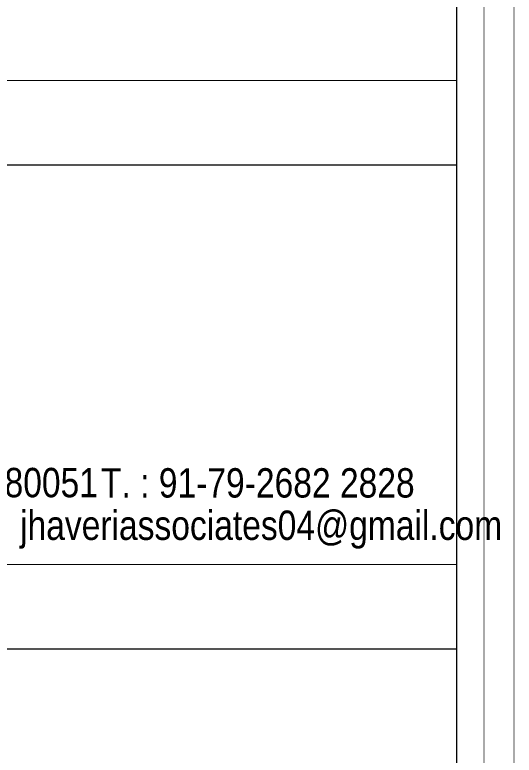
# Model space of a CAD drawing. Header units: millimetres. Extents: x 1112055 to 3390982, y -148532 to 766891.
# Drawn here: x 3050974 to 3056581, y -41687 to -33378 of the extents above; entities that cross this region are included whole.
import ezdxf

# ---------------------------------------------------------------- set-up
doc = ezdxf.new("R2010")
doc.units = ezdxf.units.MM
doc.layers.add('B TITLE BLOCK', color=250, linetype='Continuous', lineweight=0)
doc.layers.add('P_TITLE BLOCK TEXT', color=7, linetype='Continuous', lineweight=9)
doc.styles.add('SWINC', font='swissc.ttf')

msp = doc.modelspace()

# ---------------------------------------------------------------- linework, layer by layer
at = {"color": 252, "lineweight": 0, "ltscale": 25, "const_width": 7.31}
msp.add_lwpolyline([(2905358, -64430.5), (2905358, 35068.1), (3056577, 35068.1), (3056577, -64430.5)], close=True, dxfattribs=at)
at = {"layer": 'B TITLE BLOCK', "color": 250, "lineweight": 0}
for p, q in [((3055933.9, -35063.4), (3040376.6, -35063.4)), ((3055933.9, -40496), (3040376.6, -40496))]:
    msp.add_line(p, q, dxfattribs=at)
at = {"layer": 'B TITLE BLOCK', "color": 1, "ltscale": 25, "const_width": 7.31}
msp.add_lwpolyline([(2905694.7, -64093.8), (2905694.7, 34731.4), (3056240.2, 34731.4), (3056240.2, -64093.8)], close=True, dxfattribs=at)
at = {"layer": 'B TITLE BLOCK', "color": 250, "lineweight": 0, "ltscale": 25, "const_width": 7.31}
msp.add_lwpolyline([(2906001.1, -63787.4), (2906001.1, 34425), (3055933.9, 34425), (3055933.9, -63787.4)], close=True, dxfattribs=at)
at = {"layer": 'B TITLE BLOCK', "color": 250, "lineweight": 0, "const_width": 13}
for points in [[(3055933.9, -28013.8), (3040376.6, -28013.8), (3040376.6, -34114.1), (3055933.9, -34114.1)], [(3055933.9, -63787.4), (3040376.6, -63787.4), (3040376.6, -34114.1), (3055933.9, -34114.1)]]:
    msp.add_lwpolyline(points, close=True, dxfattribs=at)
msp.add_lwpolyline([(3040376.6, -39546.7), (3055933.9, -39546.7)], dxfattribs=at)

# ---------------------------------------------------------------- texts
at = {"layer": 'P_TITLE BLOCK TEXT', "lineweight": 0, "style": 'SWINC'}
for s, p in [('2, Palkhi Society, Nr. SBI, Vejalpur, Jivraj Park, Ahmedabad-380051', (3040503.8, -38791.8)), ('T. : 91-79-2682 2828 ', (3051940.8, -38795)), (' jhaveriassociates04@gmail.com', (3050927.8, -39270.7))]:
    msp.add_text(s, height=329.211, dxfattribs=at).set_placement(p)

doc.saveas('drawing.dxf')
